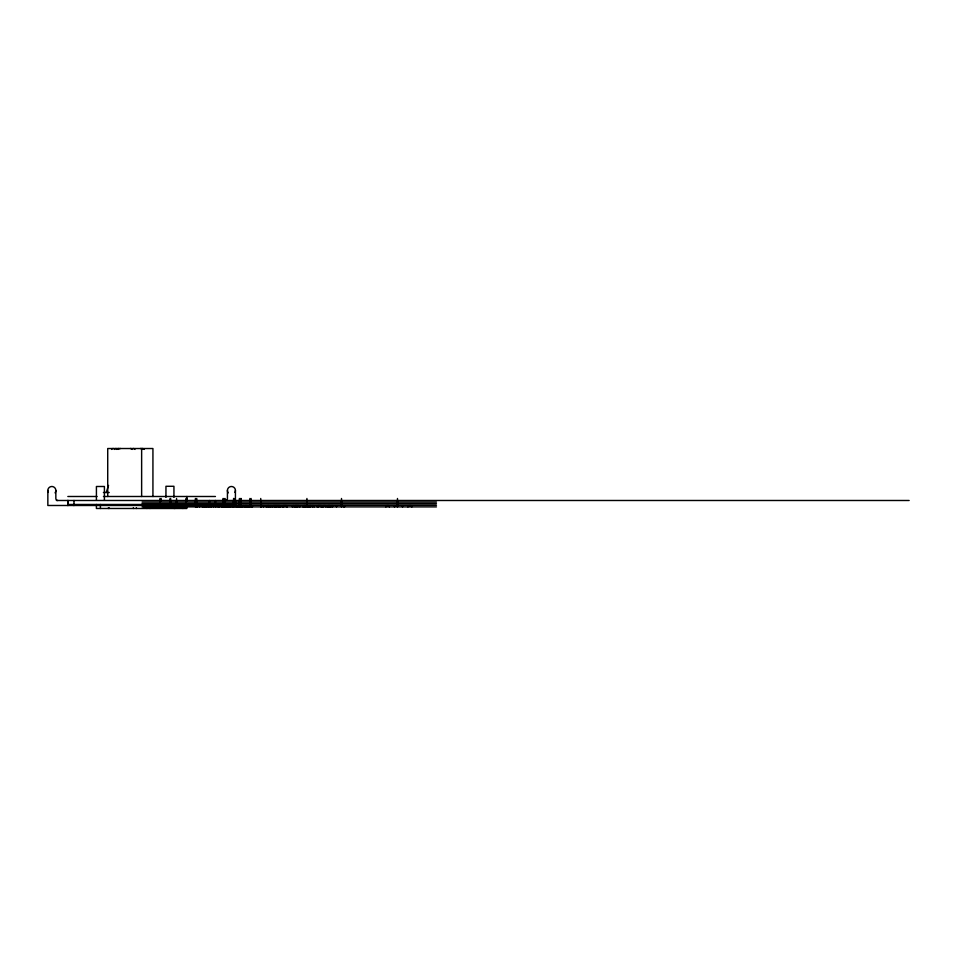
<?xml version="1.0" encoding="UTF-8"?>
<svg xmlns="http://www.w3.org/2000/svg" width="957" height="957" viewBox="0 0 957 957"><rect width="100%" height="100%" fill="white"/><g stroke="black" fill="none" stroke-linecap="round" stroke-linejoin="round"><path stroke-width="1.44" d="M225.098 506.887L225.122 505.679M343.862 506.887L343.886 505.679M249.741 506.887L249.873 498.489M172.475 506.887L172.547 505.679L172.176 506.887M227.491 506.887L227.563 505.679L229.955 505.679L230.733 506.887M228.46 506.887L228.532 505.679M239.812 506.887L239.932 505.679M225.744 506.887L225.828 505.679L226.653 506.887M236.355 506.887L236.63 505.679M247.109 506.887L247.193 505.679L244.872 505.679L244.095 506.887L244.035 505.679L243.245 505.679L242.456 506.887M236.511 506.887L236.606 505.679M162.223 505.679L162.128 506.887L162.223 505.679L163.348 506.887M226.187 505.679L226.079 506.887L225.314 505.679L222.144 505.679L221.354 506.887M144.196 506.887L144.304 505.679L144.77 506.887M208.159 506.887L208.267 505.679L208.722 506.887M202.322 506.887L202.441 505.679L202.896 506.887M266.285 506.887L266.405 505.679L266.859 506.887M184.522 505.679L184.402 506.887L183.541 505.679M248.365 506.887L248.485 505.679L249.011 506.887L248.82 505.679M163.157 506.887L163.3 505.679M165.453 506.887L165.728 505.679M292.866 506.887L293.009 505.679L294.158 505.679L294.577 506.887M227.969 506.887L228.137 505.679M164.544 506.887L164.724 505.679M181.986 506.887L182.177 505.679M246.14 505.679L245.949 506.887L245.949 505.679M147.749 505.679L147.522 506.887L147.629 505.679L150.225 505.679L151.027 506.887M211.485 506.887L211.712 505.679L213.136 505.679L213.614 506.887M204.678 506.887L204.93 505.679M268.642 506.887L268.893 505.679M245.124 506.887L245.399 505.679M180.694 506.887L180.981 505.679M310.547 506.887L310.893 505.679M323.143 506.887L323.502 505.679L325.404 505.679L325.918 506.887M106.251 492.496L108.536 485.402M327.689 506.887L328.095 505.679L330.081 505.679L329.902 506.887M197.441 506.887L197.92 505.679L199.343 505.679L199.57 506.887M261.405 506.887L261.871 505.679L263.307 505.679L263.522 506.887M296.251 506.887L296.73 505.679L297.495 506.887M272.53 506.887L273.032 505.679L279.779 505.679L280.568 506.887M309.183 506.887L309.697 505.679M310.14 506.887L310.69 505.679M146.911 506.887L147.522 505.679M202.752 506.887L203.494 505.679L205.181 505.679M266.704 506.887L267.458 505.679L269.144 505.679M162.307 506.887L163.073 505.679L165.394 505.679L166.159 506.887M183.923 505.679L183.158 506.887L183.266 505.679L183.505 506.887M180.442 506.887L181.22 505.679M226.833 506.887L227.61 505.679L227.718 506.887M248.712 505.679L247.935 506.887L247.217 505.679L247.289 506.887M152.378 506.887L153.168 505.679L159.771 505.679L160.573 506.887M153.371 506.887L154.161 505.679M172.918 506.887L173.707 505.679L177.081 505.679L177.87 506.887M173.923 506.887L174.712 505.679M180.036 506.887L180.825 505.679L184.868 505.679L184.964 506.887M181.029 506.887L181.818 505.679M217.957 506.887L218.746 505.679M232.18 506.887L232.97 505.679L235.338 505.679L236.14 506.887M275.293 506.887L276.083 505.679M282.411 506.887L283.2 505.679L286.633 505.679L287.256 506.887M295.845 506.887L296.634 505.679M302.95 506.887L303.788 505.679M303.824 506.887L304.613 505.679L304.529 506.887M304.003 506.887L304.793 505.679M317.222 506.887L318.011 505.679L321.385 505.679L322.186 506.887M318.047 506.887L318.837 505.679M318.226 506.887L319.016 505.679M327.497 506.887L328.287 505.679M328.323 506.887L329.112 505.679L329.076 506.887M328.502 506.887L329.292 505.679L329.387 506.887M407.921 506.887L408.711 505.679L411.091 505.679L411.881 506.887M154.209 506.887L154.998 505.679M173.301 506.887L174.09 505.679M181.244 506.887L182.045 505.679M274.216 506.887L275.006 505.679M276.597 506.887L277.386 505.679L278.188 506.887M283.75 506.887L284.552 505.679M385.886 506.887L386.688 505.679L388.769 505.679L389.391 506.887M215.397 506.887L216.186 505.679L221.115 505.679L221.916 506.887M215.792 506.887L216.593 505.679M305.127 506.887L305.929 505.679M330.919 506.887L331.72 505.679L332.522 505.679L332.522 506.887M103.416 492.496L109.218 492.496M67.839 496.492L97.076 496.492M103.44 496.492L215.433 496.492M56.439 500.487L909.15 500.487M142.079 502.09L436.452 502.09M142.079 503.681L436.452 503.681M67.995 504.483L215.409 504.483M142.079 505.284L436.452 505.284M205.863 505.679L207.561 505.679L208.303 506.887M237.97 505.679L238.209 506.887M303.74 505.679L308.321 505.679L309.123 506.887L309.578 505.679L311.252 505.679M142.079 506.887L436.452 506.887M144.794 508.275L173.935 508.275M314.123 506.887L313.334 505.679L312.532 505.679L312.532 506.887M218.591 505.679L219.392 506.887M218.184 505.679L218.986 506.887M185.227 506.887L184.426 505.679L184.51 506.887M176.483 505.679L177.272 506.887M224.536 506.887L223.735 505.679L222.957 506.887L222.945 498.489M321.205 505.679L321.995 506.887M320.38 505.679L321.169 506.887M307.161 505.679L307.963 506.887M306.982 505.679L307.771 506.887M306.156 505.679L306.946 506.887L306.922 498.489M299.792 506.887L299.003 505.679L295.103 505.679L295.103 506.887M296.897 505.679L297.687 506.887M296.682 506.887L295.892 505.679L295.916 506.887M285.569 505.679L286.358 506.887M278.463 505.679L279.253 506.887M272.135 506.887L271.345 505.679L270.556 505.679L270.556 506.887M211.641 506.887L210.851 505.679L210.061 505.679L210.061 506.887M176.076 505.679L176.866 506.887M158.91 505.679L159.699 506.887M155.536 505.679L156.326 506.887M150.01 505.679L150.799 506.887M149.424 505.679L150.213 506.887M226.151 505.679L226.929 506.887M275.329 505.679L275.963 506.887M298.967 505.679L299.517 506.887M149.172 505.679L149.651 506.887M229.034 505.679L229.297 506.887M206.186 505.679L206.437 506.887M228.687 505.679L228.879 506.887M246.511 505.679L246.691 506.887M182.739 506.887L182.548 505.679L182.608 506.887M163.587 505.679L163.731 506.887M174.748 505.679L174.88 506.887M162.57 505.679L162.69 506.887M238.018 505.679L238.114 506.887M205.994 505.679L206.066 506.887M402.49 505.679L402.55 506.887M174.401 505.679L174.461 506.887M225.182 505.679L225.23 506.887L225.134 498.489M269.97 505.679L270.006 506.887M397.478 498.489L397.478 506.887M394.475 505.679L394.475 506.887M344.508 505.679L344.508 506.887M341.505 498.489L341.505 506.887M336.517 505.679L336.517 506.887M296.108 505.679L296.108 506.887M292.34 505.679L292.34 506.887M260.723 498.489L260.723 506.887M251.117 498.489L251.117 506.887M240.985 498.489L240.985 506.887M240.889 498.489L240.889 506.887M239.382 498.489L239.382 506.887M235.422 490.486L235.422 505.487L47.85 505.487L47.85 490.486M234.022 498.489L234.022 506.887M233.58 498.489L233.58 506.887M227.431 490.486L227.431 498.489A1.998 1.998 0 0 1 225.433 500.487M223.902 498.489L223.902 506.887M215.433 500.487L215.289 505.487M209.451 500.487L209.284 505.487M196.759 498.489L196.759 506.887M195.407 498.489L195.407 506.887M187.153 498.489L187.153 501.289M186.866 496.492L186.866 500.487M186.866 504.483L186.866 508.478L96.406 508.478L96.406 504.483M185.909 498.489L185.909 506.887M182.871 504.483L182.871 508.478M176.566 498.489L176.566 506.887M174.88 507.736L174.88 508.478M174.186 507.736L174.186 508.478M173.935 497.365L173.935 486.288L165.956 486.288L165.944 497.365M170.645 498.489L170.645 506.887M170.071 498.489L170.071 506.887M161.183 498.489L161.183 501.289M159.939 498.489L159.939 506.887M152.929 496.492L152.929 448.522L107.722 448.522L107.722 496.492M149.95 507.736L149.95 508.478M148.634 505.679L148.634 506.887M146.899 507.736L146.899 508.478M141.636 448.522L141.636 496.492M136.384 507.736L136.384 508.478M133.322 507.736L133.322 508.478M109.086 507.736L109.086 508.478M108.392 507.736L108.392 508.478M104.409 500.332L104.409 486.491L96.418 486.491L96.418 500.332M100.413 504.483L100.413 508.478M73.988 500.487L73.988 505.487M73.833 504.794L73.833 505.487M67.995 500.487L67.995 505.487M67.839 500.487L67.839 505.487M55.841 490.486L55.841 498.489A1.998 1.998 0 0 0 57.839 500.487M140.38 448.522A3.995 3.601 -90 0 1 142.653 449.407M116.479 449.407A3.995 3.601 -90 0 1 118.752 448.522M118.201 449.407A3.995 3.601 -90 0 1 120.474 448.522M142.103 448.522A3.995 3.601 -90 0 1 144.375 449.407M48.34 492.412A3.995 3.995 0 0 1 49.453 487.292A3.995 3.995 0 0 1 54.669 487.663A3.995 3.995 0 0 1 55.051 492.891M228.233 492.891A3.995 3.995 0 0 1 228.603 487.663A3.995 3.995 0 0 1 233.819 487.292A3.995 3.995 0 0 1 234.932 492.412M130.331 448.522A3.995 2.823 -90 0 1 132.114 449.407M111.586 449.407A3.995 2.823 -90 0 1 113.369 448.522M114.421 449.407A3.995 2.823 -90 0 1 116.204 448.522M133.155 448.522A3.995 2.823 -90 0 1 134.937 449.407M161.195 505.679L161.159 506.887L161.231 505.679M252.349 505.679L252.325 506.887L252.337 505.679M181.746 506.887L181.627 505.679L181.615 506.887M182.476 506.887L182.44 505.679L182.464 506.887"/></g></svg>
